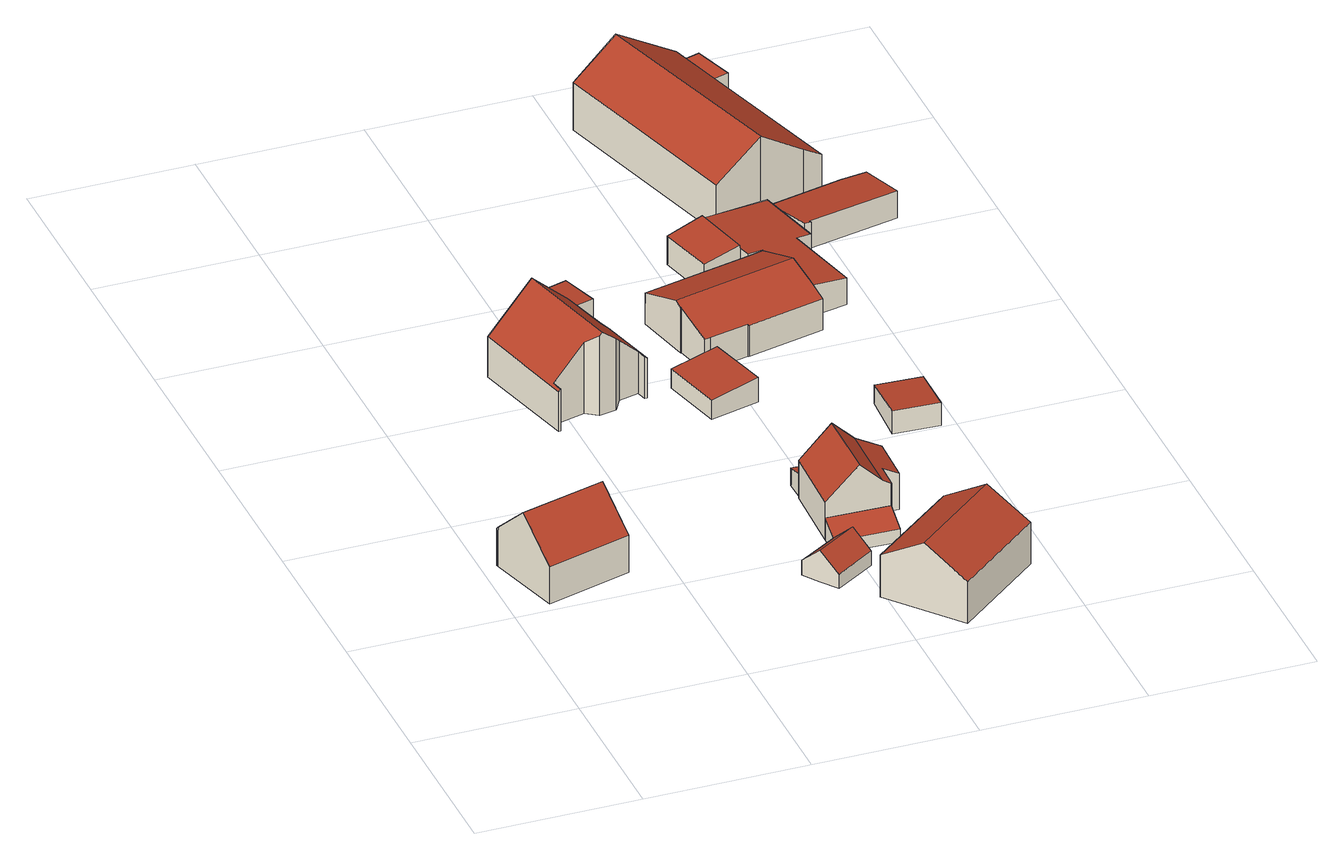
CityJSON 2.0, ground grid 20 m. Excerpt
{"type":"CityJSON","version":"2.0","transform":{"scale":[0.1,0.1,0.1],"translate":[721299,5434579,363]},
"CityObjects":{
"building1":{"type":"Building","attributes":{"Gemeindeschluessel":"09375181","HoeheDach":"375.650","HoeheGrund":"366.095","Methode":"2000","NiedrigsteTraufeDesGebaeudes":"371.010","Geometrietyp2DReferenz":"3000","measuredHeight":9.55,"function":"31001_1000","roofType":"3100"},"address":[{"Country":"Germany","Locality":"Pettendorf","ThoroughfareName":"Kapellenplatz 8c"}],"geometry":[{"type":"Solid","lod":"2","boundaries":[[[[0,1,2,3]],[[4,5,6,1,0]],[[7,8,5,4]],[[3,2,9,10,11]],[[12,13,8,7]],[[4,0,3,11,12,7]],[[10,9,6,5,8,13]],[[11,10,13,12]],[[2,1,6,9]]]],"semantics":{"surfaces":[{"type":"WallSurface","Flaeche":"53.674","Z_MAX":"4.926","Z_MAX_ASL":"371.021","Z_MIN":"0.000","Z_MIN_ASL":"366.095"},{"type":"WallSurface","Flaeche":"71.755","Z_MAX":"9.555","Z_MAX_ASL":"375.650","Z_MIN":"0.000","Z_MIN_ASL":"366.095"},{"type":"WallSurface","Flaeche":"38.183","Z_MAX":"4.928","Z_MAX_ASL":"371.023","Z_MIN":"0.000","Z_MIN_ASL":"366.095"},{"type":"WallSurface","Flaeche":"70.326","Z_MAX":"9.555","Z_MAX_ASL":"375.650","Z_MIN":"0.000","Z_MIN_ASL":"366.095"},{"type":"WallSurface","Flaeche":"15.576","Z_MAX":"4.935","Z_MAX_ASL":"371.030","Z_MIN":"0.000","Z_MIN_ASL":"366.095"},{"type":"GroundSurface","Flaeche":"108.128","Z_MAX":"0.000","Z_MAX_ASL":"366.095","Z_MIN":"0.000","Z_MIN_ASL":"366.095"},{"type":"RoofSurface","Dachneigung":"46.929","Dachorientierung":"344.280","Flaeche":"73.970","Z_MAX":"9.555","Z_MAX_ASL":"375.650","Z_MIN":"4.922","Z_MIN_ASL":"371.017"},{"type":"WallSurface","Flaeche":"1.348","Z_MAX":"5.184","Z_MAX_ASL":"371.279","Z_MIN":"0.000","Z_MIN_ASL":"366.095"},{"type":"RoofSurface","Dachneigung":"46.934","Dachorientierung":"164.275","Flaeche":"74.042","Z_MAX":"9.555","Z_MAX_ASL":"375.650","Z_MIN":"4.915","Z_MIN_ASL":"371.010"}],"values":[[0,1,2,3,4,5,6,7,8]]}}]},
"building2":{"type":"Building","attributes":{"Gemeindeschluessel":"09375181","HoeheDach":"375.647","HoeheGrund":"364.830","Methode":"1000","NiedrigsteTraufeDesGebaeudes":"370.048","Geometrietyp2DReferenz":"3000","measuredHeight":10.82,"function":"31001_1000","roofType":"3100","storeysAboveGround":1},"address":[{"Country":"Germany","Locality":"Pettendorf","ThoroughfareName":"Kapellenplatz 8a"}],"geometry":[{"type":"Solid","lod":"2","boundaries":[[[[14,15,16,17]],[[18,19,20,21]],[[22,23,24,25]],[[26,27,28,29]],[[30,31,19,18]],[[32,33,15,14]],[[34,35,36,20,19,31,37,28,27,38]],[[39,36,35,40]],[[41,37,31,30]],[[17,16,42,43]],[[29,28,37,41]],[[43,26,29,41,30,18,21,39,40,22,25,32,14,17]],[[43,42,38,27,26]],[[40,35,34,23,22]],[[25,24,33,32]],[[21,20,36,39]],[[16,15,33,24,23,34,38,42]]]],"semantics":{"surfaces":[{"type":"WallSurface","Flaeche":"1.482","Z_MAX":"5.476","Z_MAX_ASL":"370.306","Z_MIN":"0.000","Z_MIN_ASL":"364.830"},{"type":"WallSurface","Flaeche":"7.655","Z_MAX":"5.508","Z_MAX_ASL":"370.338","Z_MIN":"0.000","Z_MIN_ASL":"364.830"},{"type":"WallSurface","Flaeche":"17.769","Z_MAX":"10.428","Z_MAX_ASL":"375.258","Z_MIN":"0.000","Z_MIN_ASL":"364.830"},{"type":"WallSurface","Flaeche":"38.353","Z_MAX":"6.136","Z_MAX_ASL":"370.966","Z_MIN":"0.000","Z_MIN_ASL":"364.830"},{"type":"WallSurface","Flaeche":"1.593","Z_MAX":"5.508","Z_MAX_ASL":"370.338","Z_MIN":"0.000","Z_MIN_ASL":"364.830"},{"type":"WallSurface","Flaeche":"7.504","Z_MAX":"5.476","Z_MAX_ASL":"370.306","Z_MIN":"0.000","Z_MIN_ASL":"364.830"},{"type":"RoofSurface","Dachneigung":"47.055","Dachorientierung":"75.571","Flaeche":"98.453","Z_MAX":"10.817","Z_MAX_ASL":"375.647","Z_MIN":"5.228","Z_MIN_ASL":"370.058"},{"type":"WallSurface","Flaeche":"17.171","Z_MAX":"9.231","Z_MAX_ASL":"374.061","Z_MIN":"0.000","Z_MIN_ASL":"364.830"},{"type":"WallSurface","Flaeche":"39.379","Z_MAX":"5.232","Z_MAX_ASL":"370.062","Z_MIN":"0.000","Z_MIN_ASL":"364.830"},{"type":"WallSurface","Flaeche":"71.945","Z_MAX":"5.234","Z_MAX_ASL":"370.064","Z_MIN":"0.000","Z_MIN_ASL":"364.830"},{"type":"WallSurface","Flaeche":"5.513","Z_MAX":"6.132","Z_MAX_ASL":"370.962","Z_MIN":"0.000","Z_MIN_ASL":"364.830"},{"type":"GroundSurface","Flaeche":"148.222","Z_MAX":"0.000","Z_MAX_ASL":"364.830","Z_MIN":"0.000","Z_MIN_ASL":"364.830"},{"type":"WallSurface","Flaeche":"90.764","Z_MAX":"10.817","Z_MAX_ASL":"375.647","Z_MIN":"0.000","Z_MIN_ASL":"364.830"},{"type":"WallSurface","Flaeche":"21.526","Z_MAX":"10.817","Z_MAX_ASL":"375.647","Z_MIN":"0.000","Z_MIN_ASL":"364.830"},{"type":"WallSurface","Flaeche":"30.871","Z_MAX":"9.351","Z_MAX_ASL":"374.181","Z_MIN":"0.000","Z_MIN_ASL":"364.830"},{"type":"WallSurface","Flaeche":"17.187","Z_MAX":"7.893","Z_MAX_ASL":"372.723","Z_MIN":"0.000","Z_MIN_ASL":"364.830"},{"type":"RoofSurface","Dachneigung":"47.053","Dachorientierung":"255.571","Flaeche":"104.036","Z_MAX":"10.817","Z_MAX_ASL":"375.647","Z_MIN":"5.218","Z_MIN_ASL":"370.048"}],"values":[[0,1,2,3,4,5,6,7,8,9,10,11,12,13,14,15,16]]}}]},
"building3":{"type":"Building","attributes":{"Gemeindeschluessel":"09375181","HoeheDach":"368.649","HoeheGrund":"364.390","Methode":"2000","NiedrigsteTraufeDesGebaeudes":"366.284","Geometrietyp2DReferenz":"3000","measuredHeight":4.26,"function":"31001_2000","roofType":"3100","storeysAboveGround":1},"geometry":[{"type":"Solid","lod":"2","boundaries":[[[[44,45,46,47,48,49]],[[50,44,49,51]],[[52,53,54,55]],[[48,47,52,55,51,49]],[[46,53,52,47]],[[45,54,53,46]],[[50,51,55,54]],[[54,45,44,50]]]],"semantics":{"surfaces":[{"type":"GroundSurface","Flaeche":"29.959","Z_MAX":"0.000","Z_MAX_ASL":"364.390","Z_MIN":"0.000","Z_MIN_ASL":"364.390"},{"type":"WallSurface","Flaeche":"11.426","Z_MAX":"1.897","Z_MAX_ASL":"366.287","Z_MIN":"0.000","Z_MIN_ASL":"364.390"},{"type":"RoofSurface","Dachneigung":"46.781","Dachorientierung":"147.904","Flaeche":"20.503","Z_MAX":"4.259","Z_MAX_ASL":"368.649","Z_MIN":"1.894","Z_MIN_ASL":"366.284"},{"type":"WallSurface","Flaeche":"15.437","Z_MAX":"4.252","Z_MAX_ASL":"368.642","Z_MIN":"0.000","Z_MIN_ASL":"364.390"},{"type":"WallSurface","Flaeche":"11.287","Z_MAX":"1.907","Z_MAX_ASL":"366.297","Z_MIN":"0.000","Z_MIN_ASL":"364.390"},{"type":"WallSurface","Flaeche":"7.727","Z_MAX":"4.259","Z_MAX_ASL":"368.649","Z_MIN":"0.000","Z_MIN_ASL":"364.390"},{"type":"RoofSurface","Dachneigung":"46.796","Dachorientierung":"327.929","Flaeche":"20.604","Z_MAX":"4.252","Z_MAX_ASL":"368.642","Z_MIN":"1.897","Z_MIN_ASL":"366.287"},{"type":"WallSurface","Flaeche":"7.664","Z_MAX":"4.241","Z_MAX_ASL":"368.631","Z_MIN":"0.000","Z_MIN_ASL":"364.390"}],"values":[[0,1,2,3,4,5,6,7]]}}]},
"building4":{"type":"Building","attributes":{"Gemeindeschluessel":"09375181","HoeheDach":"367.904","HoeheGrund":"365.452","Methode":"2000","NiedrigsteTraufeDesGebaeudes":"367.603","Geometrietyp2DReferenz":"3000","measuredHeight":2.45,"function":"31001_2000","roofType":"1000","storeysAboveGround":1},"geometry":[{"type":"Solid","lod":"2","boundaries":[[[[56,57,58,59]],[[58,60,61,59]],[[57,62,60,58]],[[62,57,56,63]],[[59,61,63,56]],[[62,63,61,60]]]],"semantics":{"surfaces":[{"type":"GroundSurface","Flaeche":"29.207","Z_MAX":"-0.002","Z_MAX_ASL":"365.450","Z_MIN":"-0.002","Z_MIN_ASL":"365.450"},{"type":"WallSurface","Flaeche":"11.752","Z_MAX":"2.441","Z_MAX_ASL":"367.893","Z_MIN":"-0.002","Z_MIN_ASL":"365.450"},{"type":"WallSurface","Flaeche":"13.702","Z_MAX":"2.452","Z_MAX_ASL":"367.904","Z_MIN":"-0.002","Z_MIN_ASL":"365.450"},{"type":"WallSurface","Flaeche":"12.220","Z_MAX":"2.452","Z_MAX_ASL":"367.904","Z_MIN":"-0.002","Z_MIN_ASL":"365.450"},{"type":"WallSurface","Flaeche":"12.096","Z_MAX":"2.150","Z_MAX_ASL":"367.603","Z_MIN":"-0.002","Z_MIN_ASL":"365.450"},{"type":"RoofSurface","Dachneigung":"86.750","Dachorientierung":"343.242","Flaeche":"29.254","Z_MAX":"2.452","Z_MAX_ASL":"367.904","Z_MIN":"2.150","Z_MIN_ASL":"367.603"}],"values":[[0,1,2,3,4,5]]}}]},
"building5":{"type":"Building","attributes":{"Gemeindeschluessel":"09375181","HoeheDach":"366.054","HoeheGrund":"363.230","Methode":"1000","NiedrigsteTraufeDesGebaeudes":"364.939","Geometrietyp2DReferenz":"3000","measuredHeight":2.82,"function":"31001_2000","roofType":"2100","storeysAboveGround":1},"geometry":[{"type":"Solid","lod":"2","boundaries":[[[[64,65,66,67]],[[67,68,69,64]],[[68,70,71,69]],[[66,70,68,67]],[[64,69,71,65]],[[65,71,70,66]]]],"semantics":{"surfaces":[{"type":"GroundSurface","Flaeche":"23.465","Z_MAX":"0.000","Z_MAX_ASL":"363.230","Z_MIN":"0.000","Z_MIN_ASL":"363.230"},{"type":"WallSurface","Flaeche":"13.101","Z_MAX":"1.709","Z_MAX_ASL":"364.939","Z_MIN":"0.000","Z_MIN_ASL":"363.230"},{"type":"RoofSurface","Dachneigung":"70.023","Dachorientierung":"181.594","Flaeche":"24.967","Z_MAX":"2.824","Z_MAX_ASL":"366.054","Z_MIN":"1.709","Z_MIN_ASL":"364.939"},{"type":"WallSurface","Flaeche":"6.951","Z_MAX":"2.824","Z_MAX_ASL":"366.054","Z_MIN":"0.000","Z_MIN_ASL":"363.230"},{"type":"WallSurface","Flaeche":"6.929","Z_MAX":"2.821","Z_MAX_ASL":"366.051","Z_MIN":"0.000","Z_MIN_ASL":"363.230"},{"type":"WallSurface","Flaeche":"21.606","Z_MAX":"2.824","Z_MAX_ASL":"366.054","Z_MIN":"0.000","Z_MIN_ASL":"363.230"}],"values":[[0,1,2,3,4,5]]}}]},
"building6":{"type":"Building","attributes":{"Gemeindeschluessel":"09375181","HoeheDach":"372.649","HoeheGrund":"363.810","Methode":"1000","NiedrigsteTraufeDesGebaeudes":"369.290","Geometrietyp2DReferenz":"3000","measuredHeight":8.84,"function":"31001_2000","roofType":"3100","storeysAboveGround":2},"address":[{"Country":"Germany","Locality":"Pettendorf","ThoroughfareName":"Kapellenplatz 12"}],"geometry":[{"type":"Solid","lod":"2","boundaries":[[[[72,73,74,75,76]],[[77,78,72,76]],[[76,75,79,77]],[[74,80,79,75]],[[73,81,80,74]],[[78,81,73,72]],[[77,79,80,81,78]]]],"semantics":{"surfaces":[{"type":"WallSurface","Flaeche":"79.514","Z_MAX":"8.839","Z_MAX_ASL":"372.649","Z_MIN":"0.000","Z_MIN_ASL":"363.810"},{"type":"GroundSurface","Flaeche":"156.343","Z_MAX":"0.000","Z_MAX_ASL":"363.810","Z_MIN":"0.000","Z_MIN_ASL":"363.810"},{"type":"WallSurface","Flaeche":"77.372","Z_MAX":"5.498","Z_MAX_ASL":"369.308","Z_MIN":"0.000","Z_MIN_ASL":"363.810"},{"type":"RoofSurface","Dachneigung":"58.863","Dachorientierung":"320.374","Flaeche":"91.342","Z_MAX":"8.839","Z_MAX_ASL":"372.649","Z_MIN":"5.480","Z_MIN_ASL":"369.290"},{"type":"RoofSurface","Dachneigung":"58.857","Dachorientierung":"140.375","Flaeche":"91.332","Z_MAX":"8.839","Z_MAX_ASL":"372.649","Z_MIN":"5.490","Z_MIN_ASL":"369.300"},{"type":"WallSurface","Flaeche":"77.441","Z_MAX":"5.490","Z_MAX_ASL":"369.300","Z_MIN":"0.000","Z_MIN_ASL":"363.810"},{"type":"WallSurface","Flaeche":"79.353","Z_MAX":"8.839","Z_MAX_ASL":"372.649","Z_MIN":"0.000","Z_MIN_ASL":"363.810"}],"values":[[0,1,2,3,4,5,6]]}}]},
"building7":{"type":"Building","attributes":{"Gemeindeschluessel":"09375181","HoeheDach":"372.220","HoeheGrund":"363.230","Methode":"2000","NiedrigsteTraufeDesGebaeudes":"367.864","Geometrietyp2DReferenz":"3000","measuredHeight":8.99,"function":"31001_1000","roofType":"3100","storeysAboveGround":1},"address":[{"Country":"Germany","Locality":"Pettendorf","ThoroughfareName":"Kapellenplatz 10"}],"geometry":[{"type":"Solid","lod":"2","boundaries":[[[[82,83,84,85]],[[86,87,88,89,84,83,90]],[[91,90,83,82]],[[92,93,94,95]],[[65,96,97,91,82,85,98,66]],[[96,94,93,86,90,91,97]],[[65,95,94,96]],[[98,89,88,66]],[[65,66,88,87,92,95]],[[85,84,89,98]],[[87,86,93,92]]]],"semantics":{"surfaces":[{"type":"WallSurface","Flaeche":"10.548","Z_MAX":"5.755","Z_MAX_ASL":"368.985","Z_MIN":"0.000","Z_MIN_ASL":"363.230"},{"type":"RoofSurface","Dachneigung":"61.770","Dachorientierung":"91.570","Flaeche":"25.290","Z_MAX":"6.340","Z_MAX_ASL":"369.570","Z_MIN":"4.634","Z_MIN_ASL":"367.864"},{"type":"WallSurface","Flaeche":"27.580","Z_MAX":"4.669","Z_MAX_ASL":"367.899","Z_MIN":"0.000","Z_MIN_ASL":"363.230"},{"type":"RoofSurface","Dachneigung":"44.131","Dachorientierung":"271.558","Flaeche":"52.929","Z_MAX":"8.990","Z_MAX_ASL":"372.220","Z_MIN":"4.892","Z_MIN_ASL":"368.122"},{"type":"GroundSurface","Flaeche":"84.228","Z_MAX":"0.000","Z_MAX_ASL":"363.230","Z_MIN":"0.000","Z_MIN_ASL":"363.230"},{"type":"WallSurface","Flaeche":"65.793","Z_MAX":"8.990","Z_MAX_ASL":"372.220","Z_MIN":"0.000","Z_MIN_ASL":"363.230"},{"type":"WallSurface","Flaeche":"45.361","Z_MAX":"4.892","Z_MAX_ASL":"368.122","Z_MIN":"0.000","Z_MIN_ASL":"363.230"},{"type":"WallSurface","Flaeche":"0.695","Z_MAX":"5.818","Z_MAX_ASL":"369.048","Z_MIN":"0.000","Z_MIN_ASL":"363.230"},{"type":"WallSurface","Flaeche":"54.253","Z_MAX":"8.990","Z_MAX_ASL":"372.220","Z_MIN":"0.000","Z_MIN_ASL":"363.230"},{"type":"WallSurface","Flaeche":"19.209","Z_MAX":"5.755","Z_MAX_ASL":"368.985","Z_MIN":"0.000","Z_MIN_ASL":"363.230"},{"type":"RoofSurface","Dachneigung":"45.620","Dachorientierung":"91.565","Flaeche":"35.108","Z_MAX":"8.990","Z_MAX_ASL":"372.220","Z_MIN":"6.340","Z_MIN_ASL":"369.570"}],"values":[[0,1,2,3,4,5,6,7,8,9,10]]}}]},
"building8":{"type":"Building","attributes":{"Gemeindeschluessel":"09375181","HoeheDach":"367.688","HoeheGrund":"364.510","Methode":"1000","NiedrigsteTraufeDesGebaeudes":"367.019","Geometrietyp2DReferenz":"3000","measuredHeight":3.18,"function":"31001_2000","roofType":"1000"},"geometry":[{"type":"Solid","lod":"2","boundaries":[[[[99,100,101,102]],[[100,103,104,101]],[[102,105,106,99]],[[102,101,104,105]],[[106,103,100,99]],[[105,104,103,106]]]],"semantics":{"surfaces":[{"type":"WallSurface","Flaeche":"19.717","Z_MAX":"2.509","Z_MAX_ASL":"367.019","Z_MIN":"0.000","Z_MIN_ASL":"364.510"},{"type":"RoofSurface","Dachneigung":"83.904","Dachorientierung":"256.190","Flaeche":"49.103","Z_MAX":"3.178","Z_MAX_ASL":"367.688","Z_MIN":"2.509","Z_MIN_ASL":"367.019"},{"type":"GroundSurface","Flaeche":"48.825","Z_MAX":"0.000","Z_MAX_ASL":"364.510","Z_MIN":"0.000","Z_MIN_ASL":"364.510"},{"type":"WallSurface","Flaeche":"17.569","Z_MAX":"3.170","Z_MAX_ASL":"367.680","Z_MIN":"0.000","Z_MIN_ASL":"364.510"},{"type":"WallSurface","Flaeche":"17.819","Z_MAX":"3.178","Z_MAX_ASL":"367.688","Z_MIN":"0.000","Z_MIN_ASL":"364.510"},{"type":"WallSurface","Flaeche":"24.833","Z_MAX":"3.178","Z_MAX_ASL":"367.688","Z_MIN":"0.000","Z_MIN_ASL":"364.510"}],"values":[[0,1,2,3,4,5]]}}]},
"building9":{"type":"Building","attributes":{"Gemeindeschluessel":"09375181","HoeheDach":"366.289","HoeheGrund":"363.350","Methode":"1000","NiedrigsteTraufeDesGebaeudes":"365.743","Geometrietyp2DReferenz":"3000","measuredHeight":2.94,"function":"31001_2000","roofType":"2100","storeysAboveGround":1},"geometry":[{"type":"Solid","lod":"2","boundaries":[[[[107,108,109,110]],[[108,111,112,109]],[[113,112,111,114]],[[110,113,114,107]],[[110,109,112,113]],[[114,111,108,107]]]],"semantics":{"surfaces":[{"type":"WallSurface","Flaeche":"25.950","Z_MAX":"2.939","Z_MAX_ASL":"366.289","Z_MIN":"0.000","Z_MIN_ASL":"363.350"},{"type":"RoofSurface","Dachneigung":"77.001","Dachorientierung":"1.599","Flaeche":"21.392","Z_MAX":"2.939","Z_MAX_ASL":"366.289","Z_MIN":"2.393","Z_MIN_ASL":"365.743"},{"type":"WallSurface","Flaeche":"21.135","Z_MAX":"2.395","Z_MAX_ASL":"365.745","Z_MIN":"0.000","Z_MIN_ASL":"363.350"},{"type":"GroundSurface","Flaeche":"20.844","Z_MAX":"0.000","Z_MAX_ASL":"363.350","Z_MIN":"0.000","Z_MIN_ASL":"363.350"},{"type":"WallSurface","Flaeche":"6.283","Z_MAX":"2.939","Z_MAX_ASL":"366.289","Z_MIN":"0.000","Z_MIN_ASL":"363.350"},{"type":"WallSurface","Flaeche":"6.308","Z_MAX":"2.939","Z_MAX_ASL":"366.289","Z_MIN":"0.000","Z_MIN_ASL":"363.350"}],"values":[[0,1,2,3,4,5]]}}]},
"building10":{"type":"Building","attributes":{"Gemeindeschluessel":"09375181","HoeheDach":"370.674","HoeheGrund":"364.390","Methode":"1000","NiedrigsteTraufeDesGebaeudes":"368.527","Geometrietyp2DReferenz":"3000","measuredHeight":6.28,"function":"31001_1000","roofType":"3100"},"address":[{"Country":"Germany","Locality":"Pettendorf","ThoroughfareName":"Kapellenplatz 8"}],"geometry":[{"type":"Solid","lod":"2","boundaries":[[[[115,116,117,118,119]],[[120,121,122,123]],[[124,125,126,127]],[[128,118,117,129]],[[129,117,116,130,131]],[[123,122,115,119,132]],[[129,131,133,134,135,124,127,136,120,123,132,128]],[[135,137,125,124]],[[122,121,138,126,125,137,139,140,130,116,115]],[[127,126,138,136]],[[134,139,137,135]],[[131,130,140,133]],[[136,138,121,120]],[[132,119,118,128]],[[133,140,139,134]]]],"semantics":{"surfaces":[{"type":"RoofSurface","Dachneigung":"70.308","Dachorientierung":"349.214","Flaeche":"99.833","Z_MAX":"6.284","Z_MAX_ASL":"370.674","Z_MIN":"4.137","Z_MIN_ASL":"368.527"},{"type":"WallSurface","Flaeche":"0.417","Z_MAX":"5.891","Z_MAX_ASL":"370.281","Z_MIN":"-0.000","Z_MIN_ASL":"364.390"},{"type":"WallSurface","Flaeche":"0.429","Z_MAX":"4.229","Z_MAX_ASL":"368.619","Z_MIN":"-0.000","Z_MIN_ASL":"364.390"},{"type":"WallSurface","Flaeche":"8.090","Z_MAX":"4.138","Z_MAX_ASL":"368.528","Z_MIN":"-0.000","Z_MIN_ASL":"364.390"},{"type":"WallSurface","Flaeche":"48.879","Z_MAX":"6.284","Z_MAX_ASL":"370.674","Z_MIN":"-0.000","Z_MIN_ASL":"364.390"},{"type":"WallSurface","Flaeche":"37.944","Z_MAX":"6.284","Z_MAX_ASL":"370.674","Z_MIN":"-0.000","Z_MIN_ASL":"364.390"},{"type":"GroundSurface","Flaeche":"186.690","Z_MAX":"-0.000","Z_MAX_ASL":"364.390","Z_MIN":"-0.000","Z_MIN_ASL":"364.390"},{"type":"WallSurface","Flaeche":"20.725","Z_MAX":"4.198","Z_MAX_ASL":"368.588","Z_MIN":"-0.000","Z_MIN_ASL":"364.390"},{"type":"RoofSurface","Dachneigung":"70.308","Dachorientierung":"169.214","Flaeche":"98.453","Z_MAX":"6.284","Z_MAX_ASL":"370.674","Z_MIN":"4.140","Z_MIN_ASL":"368.530"},{"type":"WallSurface","Flaeche":"3.359","Z_MAX":"4.229","Z_MAX_ASL":"368.619","Z_MIN":"-0.000","Z_MIN_ASL":"364.390"},{"type":"WallSurface","Flaeche":"0.679","Z_MAX":"4.198","Z_MAX_ASL":"368.588","Z_MIN":"-0.000","Z_MIN_ASL":"364.390"},{"type":"WallSurface","Flaeche":"13.591","Z_MAX":"5.184","Z_MAX_ASL":"369.574","Z_MIN":"-0.000","Z_MIN_ASL":"364.390"},{"type":"WallSurface","Flaeche":"23.485","Z_MAX":"5.890","Z_MAX_ASL":"370.280","Z_MIN":"-0.000","Z_MIN_ASL":"364.390"},{"type":"WallSurface","Flaeche":"56.688","Z_MAX":"4.138","Z_MAX_ASL":"368.528","Z_MIN":"-0.000","Z_MIN_ASL":"364.390"},{"type":"WallSurface","Flaeche":"40.844","Z_MAX":"4.141","Z_MAX_ASL":"368.531","Z_MIN":"-0.000","Z_MIN_ASL":"364.390"}],"values":[[0,1,2,3,4,5,6,7,8,9,10,11,12,13,14]]}}]},
"building11":{"type":"Building","attributes":{"Gemeindeschluessel":"09375181","HoeheDach":"366.265","HoeheGrund":"363.280","Methode":"1000","NiedrigsteTraufeDesGebaeudes":"365.654","Geometrietyp2DReferenz":"3000","measuredHeight":2.98,"function":"31001_2000","roofType":"1000","storeysAboveGround":1},"geometry":[{"type":"Solid","lod":"2","boundaries":[[[[141,142,143,144]],[[145,146,142,141]],[[142,146,147,143]],[[144,143,147,148]],[[144,148,145,141]],[[148,147,146,145]]]],"semantics":{"surfaces":[{"type":"WallSurface","Flaeche":"16.799","Z_MAX":"2.985","Z_MAX_ASL":"366.265","Z_MIN":"0.000","Z_MIN_ASL":"363.280"},{"type":"WallSurface","Flaeche":"17.749","Z_MAX":"2.983","Z_MAX_ASL":"366.263","Z_MIN":"0.000","Z_MIN_ASL":"363.280"},{"type":"RoofSurface","Dachneigung":"84.747","Dachorientierung":"3.541","Flaeche":"37.584","Z_MAX":"2.985","Z_MAX_ASL":"366.265","Z_MIN":"2.374","Z_MIN_ASL":"365.654"},{"type":"WallSurface","Flaeche":"17.803","Z_MAX":"2.985","Z_MAX_ASL":"366.265","Z_MIN":"0.000","Z_MIN_ASL":"363.280"},{"type":"GroundSurface","Flaeche":"37.426","Z_MAX":"0.000","Z_MAX_ASL":"363.280","Z_MIN":"0.000","Z_MIN_ASL":"363.280"},{"type":"WallSurface","Flaeche":"13.417","Z_MAX":"2.374","Z_MAX_ASL":"365.654","Z_MIN":"0.000","Z_MIN_ASL":"363.280"}],"values":[[0,1,2,3,4,5]]}}]},
"building12":{"type":"Building","attributes":{"Gemeindeschluessel":"09375181","HoeheDach":"369.162","HoeheGrund":"364.460","Methode":"2000","NiedrigsteTraufeDesGebaeudes":"367.756","Geometrietyp2DReferenz":"3000","measuredHeight":4.7,"function":"31001_2000","roofType":"1000"},"geometry":[{"type":"Solid","lod":"2","boundaries":[[[[149,150,151,152]],[[152,151,153,154,155,156]],[[157,158,159,160,161,162,163,164,165,149,152,156]],[[160,166,167,161]],[[165,168,150,149]],[[155,154,169,170]],[[158,171,172,159]],[[157,170,169,173,171,158]],[[161,167,174,162]],[[163,175,176,164]],[[173,169,154,153]],[[156,155,170,157]],[[159,172,166,160]],[[162,174,175,163]],[[164,176,168,165]],[[153,151,150,168,176,175,174,167,166,172,171,173]]]],"semantics":{"surfaces":[{"type":"WallSurface","Flaeche":"6.362","Z_MAX":"4.373","Z_MAX_ASL":"368.833","Z_MIN":"0.000","Z_MIN_ASL":"364.460"},{"type":"WallSurface","Flaeche":"20.798","Z_MAX":"4.698","Z_MAX_ASL":"369.158","Z_MIN":"0.000","Z_MIN_ASL":"364.460"},{"type":"GroundSurface","Flaeche":"161.375","Z_MAX":"0.000","Z_MAX_ASL":"364.460","Z_MIN":"0.000","Z_MIN_ASL":"364.460"},{"type":"WallSurface","Flaeche":"28.431","Z_MAX":"3.296","Z_MAX_ASL":"367.756","Z_MIN":"0.000","Z_MIN_ASL":"364.460"},{"type":"WallSurface","Flaeche":"8.324","Z_MAX":"4.373","Z_MAX_ASL":"368.833","Z_MIN":"0.000","Z_MIN_ASL":"364.460"},{"type":"RoofSurface","Dachneigung":"79.493","Dachorientierung":"256.583","Flaeche":"35.259","Z_MAX":"4.702","Z_MAX_ASL":"369.162","Z_MIN":"3.817","Z_MIN_ASL":"368.277"},{"type":"WallSurface","Flaeche":"0.220","Z_MAX":"4.386","Z_MAX_ASL":"368.846","Z_MIN":"0.000","Z_MIN_ASL":"364.460"},{"type":"WallSurface","Flaeche":"20.467","Z_MAX":"4.702","Z_MAX_ASL":"369.162","Z_MIN":"0.000","Z_MIN_ASL":"364.460"},{"type":"WallSurface","Flaeche":"6.467","Z_MAX":"3.525","Z_MAX_ASL":"367.985","Z_MIN":"0.000","Z_MIN_ASL":"364.460"},{"type":"WallSurface","Flaeche":"19.216","Z_MAX":"4.132","Z_MAX_ASL":"368.592","Z_MIN":"0.000","Z_MIN_ASL":"364.460"},{"type":"WallSurface","Flaeche":"2.283","Z_MAX":"4.702","Z_MAX_ASL":"369.162","Z_MIN":"4.390","Z_MIN_ASL":"368.850"},{"type":"WallSurface","Flaeche":"27.614","Z_MAX":"3.821","Z_MAX_ASL":"368.281","Z_MIN":"0.000","Z_MIN_ASL":"364.460"},{"type":"WallSurface","Flaeche":"34.684","Z_MAX":"4.386","Z_MAX_ASL":"368.846","Z_MIN":"0.000","Z_MIN_ASL":"364.460"},{"type":"WallSurface","Flaeche":"34.791","Z_MAX":"3.525","Z_MAX_ASL":"367.985","Z_MIN":"0.000","Z_MIN_ASL":"364.460"},{"type":"WallSurface","Flaeche":"37.504","Z_MAX":"4.136","Z_MAX_ASL":"368.596","Z_MIN":"0.000","Z_MIN_ASL":"364.460"},{"type":"RoofSurface","Dachneigung":"83.105","Dachorientierung":"76.758","Flaeche":"127.629","Z_MAX":"4.390","Z_MAX_ASL":"368.850","Z_MIN":"3.296","Z_MIN_ASL":"367.756"}],"values":[[0,1,2,3,4,5,6,7,8,9,10,11,12,13,14,15]]}}]},
"building13":{"type":"Building","attributes":{"Gemeindeschluessel":"09375181","HoeheDach":"376.429","HoeheGrund":"366.143","Methode":"2000","NiedrigsteTraufeDesGebaeudes":"370.665","Geometrietyp2DReferenz":"3000","measuredHeight":10.29,"function":"31001_2000","roofType":"3100","storeysAboveGround":2},"geometry":[{"type":"Solid","lod":"2","boundaries":[[[[177,178,179,180,181,182]],[[183,184,185,186,187,188,189,190]],[[185,191,192,186]],[[189,181,180,190]],[[190,180,179,183]],[[186,192,177,182,188,187]],[[184,193,191,185]],[[183,179,178,193,184]],[[188,182,181,189]],[[191,193,178,177,192]]]],"semantics":{"surfaces":[{"type":"RoofSurface","Dachneigung":"56.064","Dachorientierung":"73.481","Flaeche":"271.977","Z_MAX":"10.286","Z_MAX_ASL":"376.429","Z_MIN":"4.522","Z_MIN_ASL":"370.665"},{"type":"GroundSurface","Flaeche":"387.678","Z_MAX":"0.000","Z_MAX_ASL":"366.143","Z_MIN":"0.000","Z_MIN_ASL":"366.143"},{"type":"WallSurface","Flaeche":"163.601","Z_MAX":"6.228","Z_MAX_ASL":"372.371","Z_MIN":"0.000","Z_MIN_ASL":"366.143"},{"type":"WallSurface","Flaeche":"97.670","Z_MAX":"4.618","Z_MAX_ASL":"370.761","Z_MIN":"0.000","Z_MIN_ASL":"366.143"},{"type":"WallSurface","Flaeche":"13.647","Z_MAX":"6.300","Z_MAX_ASL":"372.443","Z_MIN":"0.000","Z_MIN_ASL":"366.143"},{"type":"WallSurface","Flaeche":"112.555","Z_MAX":"10.286","Z_MAX_ASL":"376.429","Z_MIN":"0.000","Z_MIN_ASL":"366.143"},{"type":"WallSurface","Flaeche":"49.350","Z_MAX":"10.192","Z_MAX_ASL":"376.335","Z_MIN":"0.000","Z_MIN_ASL":"366.143"},{"type":"WallSurface","Flaeche":"50.554","Z_MAX":"10.286","Z_MAX_ASL":"376.429","Z_MIN":"0.000","Z_MIN_ASL":"366.143"},{"type":"WallSurface","Flaeche":"23.846","Z_MAX":"4.618","Z_MAX_ASL":"370.761","Z_MIN":"0.000","Z_MIN_ASL":"366.143"},{"type":"RoofSurface","Dachneigung":"56.059","Dachorientierung":"253.481","Flaeche":"195.303","Z_MAX":"10.286","Z_MAX_ASL":"376.429","Z_MIN":"6.120","Z_MIN_ASL":"372.263"}],"values":[[0,1,2,3,4,5,6,7,8,9]]}}]},
"building14":{"type":"Building","attributes":{"Gemeindeschluessel":"09375181","HoeheDach":"368.249","HoeheGrund":"364.610","Methode":"2000","NiedrigsteTraufeDesGebaeudes":"367.406","Geometrietyp2DReferenz":"3000","measuredHeight":3.64,"function":"31001_2000","roofType":"1000","storeysAboveGround":1},"geometry":[{"type":"Solid","lod":"2","boundaries":[[[[194,195,196,197]],[[196,195,198,199,200,201,202]],[[198,203,204,199]],[[202,205,197,196]],[[194,197,205,206,207,204,203]],[[199,204,207,200]],[[200,207,206,201]],[[201,206,205,202]],[[203,198,195,194]]]],"semantics":{"surfaces":[{"type":"WallSurface","Flaeche":"9.120","Z_MAX":"2.830","Z_MAX_ASL":"367.440","Z_MIN":"0.000","Z_MIN_ASL":"364.610"},{"type":"GroundSurface","Flaeche":"79.436","Z_MAX":"0.000","Z_MAX_ASL":"364.610","Z_MIN":"0.000","Z_MIN_ASL":"364.610"},{"type":"WallSurface","Flaeche":"41.589","Z_MAX":"3.621","Z_MAX_ASL":"368.231","Z_MIN":"0.000","Z_MIN_ASL":"364.610"},{"type":"WallSurface","Flaeche":"26.491","Z_MAX":"2.830","Z_MAX_ASL":"367.440","Z_MIN":"0.000","Z_MIN_ASL":"364.610"},{"type":"RoofSurface","Dachneigung":"82.825","Dachorientierung":"348.416","Flaeche":"80.063","Z_MAX":"3.639","Z_MAX_ASL":"368.249","Z_MIN":"2.796","Z_MIN_ASL":"367.406"},{"type":"WallSurface","Flaeche":"0.516","Z_MAX":"3.639","Z_MAX_ASL":"368.249","Z_MIN":"0.000","Z_MIN_ASL":"364.610"},{"type":"WallSurface","Flaeche":"2.757","Z_MAX":"3.639","Z_MAX_ASL":"368.249","Z_MIN":"0.000","Z_MIN_ASL":"364.610"},{"type":"WallSurface","Flaeche":"20.790","Z_MAX":"3.637","Z_MAX_ASL":"368.247","Z_MIN":"0.000","Z_MIN_ASL":"364.610"},{"type":"WallSurface","Flaeche":"19.850","Z_MAX":"3.606","Z_MAX_ASL":"368.216","Z_MIN":"0.000","Z_MIN_ASL":"364.610"}],"values":[[0,1,2,3,4,5,6,7,8]]}}]},
"building15":{"type":"Building","attributes":{"Gemeindeschluessel":"09375181","HoeheDach":"369.429","HoeheGrund":"366.810","Methode":"1000","NiedrigsteTraufeDesGebaeudes":"369.429","Geometrietyp2DReferenz":"3000","measuredHeight":2.62,"function":"31001_2000","roofType":"1000","storeysAboveGround":1},"geometry":[{"type":"Solid","lod":"2","boundaries":[[[[208,209,210,211]],[[211,212,213,208]],[[209,214,215,210]],[[208,213,214,209]],[[210,215,212,211]],[[212,215,214,213]]]],"semantics":{"surfaces":[{"type":"GroundSurface","Flaeche":"16.087","Z_MAX":"0.000","Z_MAX_ASL":"366.810","Z_MIN":"0.000","Z_MIN_ASL":"366.810"},{"type":"WallSurface","Flaeche":"13.686","Z_MAX":"2.619","Z_MAX_ASL":"369.429","Z_MIN":"0.000","Z_MIN_ASL":"366.810"},{"type":"WallSurface","Flaeche":"13.626","Z_MAX":"2.619","Z_MAX_ASL":"369.429","Z_MIN":"0.000","Z_MIN_ASL":"366.810"},{"type":"WallSurface","Flaeche":"8.141","Z_MAX":"2.619","Z_MAX_ASL":"369.429","Z_MIN":"0.000","Z_MIN_ASL":"366.810"},{"type":"WallSurface","Flaeche":"8.022","Z_MAX":"2.619","Z_MAX_ASL":"369.429","Z_MIN":"0.000","Z_MIN_ASL":"366.810"},{"type":"RoofSurface","Dachneigung":"90.000","Dachorientierung":"-1.000","Flaeche":"16.087","Z_MAX":"2.619","Z_MAX_ASL":"369.429","Z_MIN":"2.619","Z_MIN_ASL":"369.429"}],"values":[[0,1,2,3,4,5]]}}]}
},
"vertices":[
[135,200,31],[135,200,80],[30,170,80],[30,170,31],[108,295,31],[108,295,80],[122,247,126],[34,274,31],[34,274,80],[17,218,126],[4,263,83],[4,263,31],[3,265,31],[3,265,80],
[175,519,18],[175,519,73],[173,519,70],[173,519,18],[286,548,18],[286,548,73],[283,561,73],[283,561,18],[227,533,18],[227,533,123],[212,543,112],[212,543,18],[245,680,18],[245,680,80],[261,619,80],[261,619,18],[289,548,18],[289,548,71],[172,533,18],[172,533,73],[231,534,126],[248,538,111],[258,555,97],[270,621,71],[197,667,126],[258,555,18],[248,538,18],[270,621,18],[139,652,71],[139,652,18],
[373,184,14],[387,163,14],[401,143,14],[351,111,14],[336,131,14],[322,152,14],[373,184,33],[322,152,33],[351,111,33],[401,143,33],[387,163,56],[336,131,56],
[275,766,24],[288,715,24],[234,700,24],[221,750,24],[234,700,49],[221,750,46],[288,715,49],[275,766,46],
[378,197,2],[379,228,2],[456,226,2],[455,195,2],[455,195,19],[378,197,19],[456,226,31],[379,228,31],
[462,2,8],[462,2,63],[427,45,96],[391,88,63],[391,88,8],[500,177,8],[571,92,8],[500,177,63],[535,135,96],[571,92,63],
[478,258,2],[478,258,49],[458,259,60],[458,259,2],[448,319,66],[446,226,66],[456,226,60],[457,226,60],[480,318,49],[480,318,2],[419,227,92],[421,319,92],[382,320,51],[379,228,51],[382,320,2],[470,318,2],[457,226,2],
[342,486,15],[342,486,40],[323,563,40],[323,563,15],[403,502,47],[383,578,47],[383,578,15],[403,502,15],
[470,318,4],[470,318,33],[382,320,33],[382,320,4],[471,342,27],[382,344,27],[382,344,4],[471,342,4],
[357,639,77],[510,675,77],[496,733,55],[477,728,55],[343,698,55],[360,629,14],[360,629,73],[359,628,73],[359,628,14],[378,584,14],[378,584,56],[378,585,56],[378,585,14],[477,728,14],[496,733,14],[517,645,66],[517,645,14],[343,698,14],[523,616,14],[427,594,14],[426,595,14],[370,583,14],[426,595,56],[370,583,56],[427,594,55],[523,616,55],
[582,402,3],[582,402,33],[525,405,33],[525,405,3],[586,468,3],[586,468,27],[529,471,27],[529,471,3],
[477,728,15],[477,728,58],[473,743,58],[473,743,15],[472,742,59],[472,742,62],[426,732,53],[426,732,15],[409,802,15],[455,814,15],[455,815,15],[542,840,15],[562,756,15],[543,751,15],[566,655,15],[517,645,15],[496,733,15],[542,840,48],[562,756,48],[496,733,56],[455,814,62],[409,802,53],[455,814,58],[455,815,58],[455,814,59],[543,751,50],[566,655,50],[517,645,56],
[458,1093,134],[534,838,134],[591,855,94],[615,862,78],[555,1067,77],[539,1117,78],[591,855,31],[533,838,31],[474,821,31],[401,1075,31],[459,1093,31],[539,1117,31],[555,1067,31],[615,862,31],[474,821,93],[401,1075,94],[533,838,133],
[667,860,44],[667,860,16],[635,856,16],[635,856,44],[681,800,16],[568,776,16],[569,774,16],[561,773,16],[544,835,16],[681,800,52],[568,776,52],[544,835,44],[561,773,52],[569,774,52],
[539,1117,38],[569,1126,38],[585,1076,38],[555,1067,38],[555,1067,64],[539,1117,64],[569,1126,64],[585,1076,64]
]}
